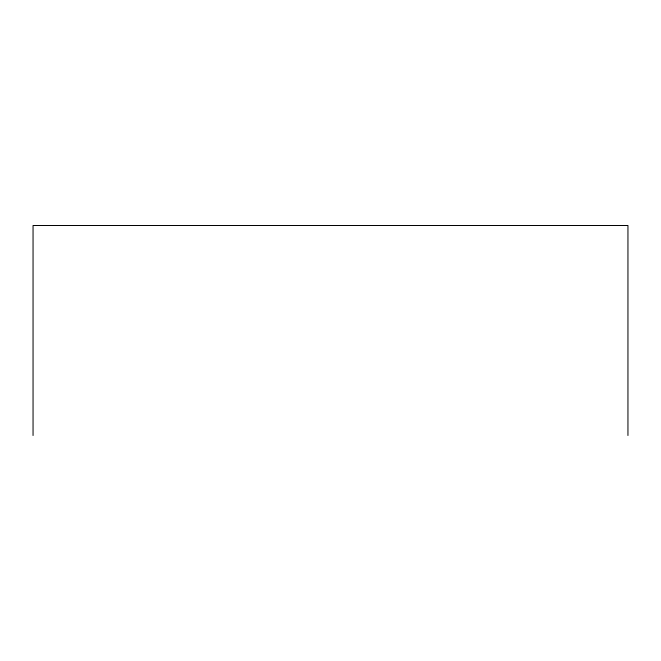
<?xml version="1.0" encoding="UTF-8"?>
<svg xmlns="http://www.w3.org/2000/svg" width="661" height="661" viewBox="0 0 661 661"><rect width="100%" height="100%" fill="white"/><g stroke="black" fill="none" stroke-linecap="round" stroke-linejoin="round"><path stroke-width="0.99" d="M627.95 435.5L627.95 225.5L33.05 225.5L33.05 435.5"/></g></svg>
